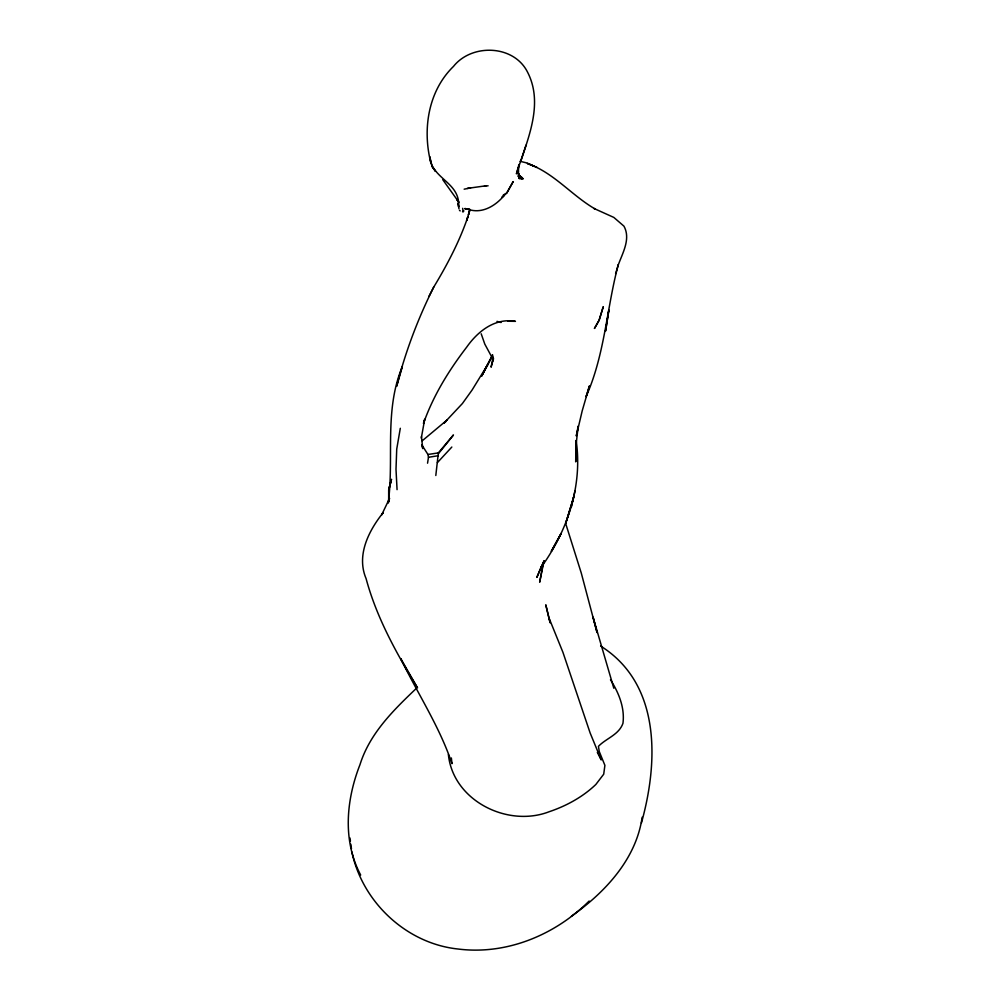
<?xml version="1.0" encoding="UTF-8"?>
<svg xmlns="http://www.w3.org/2000/svg" width="1000" height="1000" viewBox="0 0 1000 1000"><rect width="100%" height="100%" fill="white"/><g stroke="black" fill="none" stroke-linecap="round" stroke-linejoin="round"><path stroke-width="1.5" d="M575.925 440.55L575.712 461.875L576.075 444.925L578.188 426.075L576.287 435.962L582.2 410.863L589.438 385.925L586.062 396.625C604.875 354.55 606.5 309.225 618.062 265.512L618.3 264.75L615.588 273.85M388.925 488.938L391.475 479.338L388.675 490.025L388.663 501.463M460.2 210.9L459.475 210.362M493.45 358.1L493.113 360.9L492.287 354.938M435.812 475.5L438.35 452.9L453.45 434.963L438.55 453.55M571.425 916.175C604.9 892.55 636.125 859.275 642.163 817.225M427.55 463.2L428.475 457.3L427.962 454.487L421.812 444.9L422.75 448.612L421.438 436.538M543.5 562.013L541.1 567.35C567.425 530.95 582.7 485.863 576.188 440.725M400.3 428.288L396.725 449.137L396 469.288L397.062 489.65M421.3 438.075L424.712 419.225L423.475 423.45C433.225 395.688 448.837 370.412 466.675 347.163C477.762 331.362 494.938 317.688 515.438 321.337L507.65 321.238M543.237 562.938L539.688 582.2L543.95 561.038M493.125 356.938L491.087 367.188L493.425 358.825M571.438 506.863L575.025 490.875M469.55 210.1L468.488 214.65L469.625 210.837M641.4 823.037C658.375 762.412 661.25 684.15 600.65 646.05M388.675 490.025L391.425 479.575M469.525 211.1L466.625 220.588L467.863 216.875C459.412 241.65 447.212 264.788 433.713 287.125C417.925 318.688 405.337 352 396.688 386.225L402.35 366.6C384.012 410.25 394.2 457.638 388.263 503.038L389.55 498.375L381.662 514.888L383.325 512.45C368.738 530.638 356.163 555.163 366.087 578.6C376.613 617.762 396.575 653.512 417.537 687.913L400.775 658.637C417.638 693.65 439.65 726.737 451.975 763.7L451.362 757.962M518.15 169.15L518.35 171.863L518.975 164.462L516.425 173.837C526.825 140.988 545.125 103.575 526.562 70.3C511.938 44.638 471.463 43.863 453.5 66.4C428.062 91.15 422.312 129.537 430.863 162.85C437.663 180.438 460.163 184.438 458.675 207L458.025 203.175L458.975 208.863M521.112 160.287L526.013 145.2M541.4 566.35L536.85 577.388L544.1 560.812M618.062 265.512C622.425 253.238 631.038 239.013 623.938 226.15L613.812 217.413L594.05 208.5L595.337 209.112C571.663 195.512 553.775 172.587 527.438 163.512L537.05 167.45M462.525 211.663L463.3 211.45M428.812 296.6L433.713 287.125M492.75 355.062L481.737 375.887L492.2 355.675M481.737 375.887L492.3 355.887M463.888 210.875L463.125 211.812M487.675 364.688L472.075 390.05L462.4 403.537L443.925 423.225L446.138 421.3M437.4 462.625L451.838 447.038M589.15 901.025C555.062 935 506.438 955.2 458.025 949.013C406.512 943.612 362.425 902.2 351.887 851.925M416.312 688.413C393.312 710.312 369.712 733.475 359.988 764.638C346.2 799.75 342.362 840.763 360.688 875.037M422.25 440.775L447.013 420.062M503.237 195.087L506.8 192.975L513.138 181.675L506.8 192.975L501.825 197.5L504.438 195.075C495.75 205.975 481.337 214.625 467.25 208.938L469.988 209.462L464.8 208.55L467.038 208.925L465.325 209.025M464.15 189.175L470.6 187.913M486.037 185.775L467.212 188.412M428.475 457.3L438.375 455.688M427.962 454.487L438.35 452.9M484.45 186.125L488.113 185.8M520.025 161.3L526.962 162.975L534.163 166.25M496.95 321.375L501.087 322.512M517.875 176.163L521.975 177.562L518.787 176.038M519.95 176.863L523.275 178.863L518.913 175.062L521.962 179.163L518.587 174.15L520.163 179.037L518.425 173.038L518.9 178.487L518.075 167.938M458.6 201.825L442.788 179.713M458.587 201.775L456.938 199.488L458.8 202.613M610.475 679.75C618.713 692.588 624.963 707.825 622.95 723.363C618.8 734.912 606.3 738.213 598.438 746.325L599.263 751.538L604.9 765.362L603.713 774.188L595.862 784.45A141.287 100.775 7.3 0 1 549.188 811.725C507.425 827.85 452.9 800.5 448.375 754.412M432.175 166.6L435.462 171.275L432.175 166.6L429.787 156.775L430.812 162.7M597.337 752.412L601.237 759.925L590.125 732.938L562.95 652.362L548.825 617.537L545.775 604.812L550.138 622.825L548.825 617.537M493.225 359.688L484.8 344.113L481.188 333.787M565.688 523.55L581.275 573.05L597.013 632.4M613.812 688.225L593.05 617.15L597.038 632.513M462.663 208.325L463.075 211.225M349.988 838L350.412 841.1M350.838 844.188L351.463 848.825M607.85 316.45L605.575 331.062L608.888 309.95L607.85 316.45M603.2 306.9L599.113 320.25L594.487 328.4L599.113 320.25L603.2 306.9M573.538 497.612L565.825 523.038L573.538 497.612M561.138 533.475L551.388 551.15L561.138 533.475"/></g></svg>
